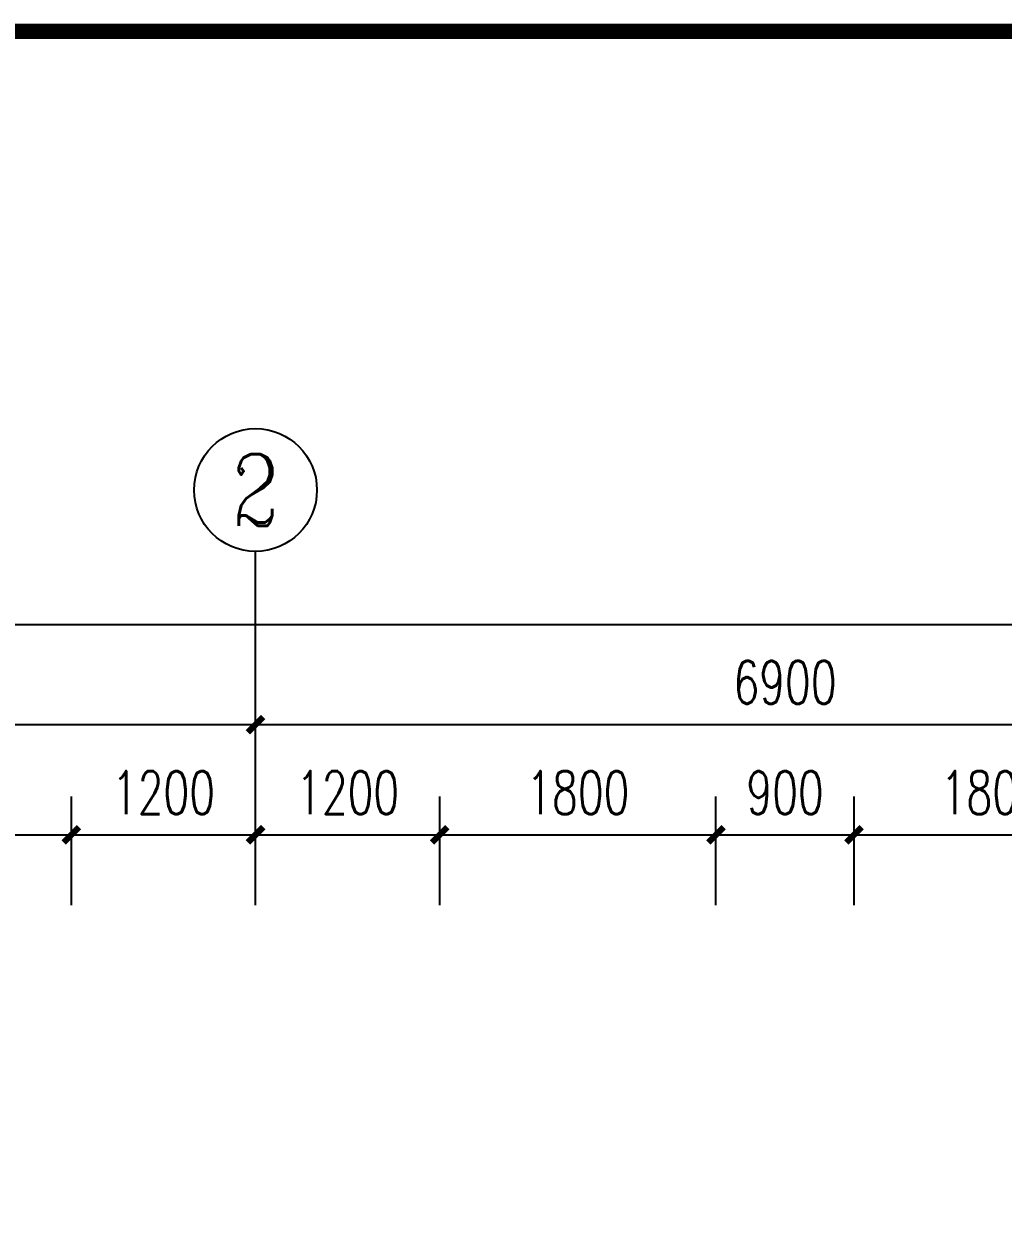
# Model space of a CAD drawing. Extents: x 1252172 to 1336272, y -987752 to -826269.
# Drawn here: x 1284817 to 1291199, y -870911 to -863174 of the extents above; entities that cross this region are included whole.
import ezdxf
from ezdxf.enums import TextEntityAlignment as Align

# ---------------------------------------------------------------- set-up
doc = ezdxf.new("R2010")
doc.units = 0
doc.header["$LTSCALE"] = 1000
doc.header["$PDSIZE"] = 50
for name, color, linetype in [('1-建筑底图', 8, 'Continuous'), ('AXIS_TEXT', 7, 'Continuous'), ('BTTK', 7, 'Continuous'), ('PUB_TITLE', 7, 'Continuous'), ('电-标注', 1, 'Continuous')]:
    doc.layers.add(name, color=color, linetype=linetype)
doc.styles.add('_TCH_AXIS', font='COMPLEX', dxfattribs={"bigfont": 'GBCBIG'})
doc.styles.add('A_DIM_T3', font='SIMPLEX', dxfattribs={"width": 0.7, "bigfont": 'HZ'})
doc.styles.add('COMPLEX', font='COMPLEX')
doc.styles.add('HZ(TK)', font='geniso.shx', dxfattribs={"width": 0.9, "bigfont": 'hztxt.shx'})
doc.dimstyles.new('_TCH_ARCH&&100', dxfattribs={"dimtxt": 280, "dimasz": 100, "dimexe": 250, "dimexo": 300, "dimgap": 135, "dimtad": 1, "dimdec": 0, "dimzin": 0, "dimdsep": 46, "dimtxsty": 'A_DIM_T3', "dimblk": 'ARCHTICK', "dimcen": 0.09, "dimclrt": 7, "dimazin": 2, "dimtfac": 1, "dimtdec": 0, "dimtix": 1, "dimtmove": 2, "dimatfit": 3, "dimfxl": 150, "dimtolj": 1, "dimtzin": 0, "dimarcsym": 0})

# ---------------------------------------------------------------- blocks, each defined once
blk = doc.blocks.new('vhtemplate_2020年新竖式图框_A1')
at = {"layer": 'PUB_TITLE', "const_width": 1}
blk.add_lwpolyline([(25, 10), (831, 10), (831, 584), (25, 584)], close=True, dxfattribs=at)
at = {"layer": 'BTTK', "color": 4, "style": 'HZ(TK)', "width": 0.9}
for tag, p in [('合作单位', (796, 511.5)), ('建设单位', (796, 209.5)), ('工程名称', (796, 176.5)), ('子项名称', (806, 160)), ('图纸名称', (796, 141))]:
    blk.add_attdef(tag, text='', height=3.5, dxfattribs=at).set_placement(p, align=Align.MIDDLE_CENTER)
for tag, p in [('注册证书号', (808.5, 309.006)), ('注册印章号', (808.5, 301.006)), ('设计号', (806, 193)), ('图别', (789.75, 34)), ('图号', (822.25, 34)), ('版本号', (789.75, 26)), ('日期', (822.25, 26))]:
    blk.add_attdef(tag, text='', height=3.5, dxfattribs=at).set_placement(p, align=Align.MIDDLE)
blk = doc.blocks.new('_ArchTick')
at = {"color": 0, "linetype": 'ByBlock', "const_width": 0.4}
blk.add_lwpolyline([(-0.5, -0.5), (0.5, 0.5)], dxfattribs=at)
blk = doc.blocks.new('*D82')
at = {"layer": '1-建筑底图', "color": 0, "lineweight": -2, "transparency": 16777216}
for p, q in [((1086997.5, -873545.6), (1086997.5, -872922)), ((1093897.5, -873545.6), (1093897.5, -872922)), ((1086997.5, -873172), (1093897.5, -873172))]:
    blk.add_line(p, q, dxfattribs=at)
at = {"layer": 'Defpoints', "color": 0}
for p in [(1093897.5, -873172), (1086997.5, -873845.6), (1093897.5, -873845.6)]:
    blk.add_point(p, dxfattribs=at)
at = {"layer": '1-建筑底图', "color": 0, "lineweight": -2, "transparency": 16777216, "xscale": 100, "yscale": 100, "zscale": 100, "rotation": 180}
blk.add_blockref('_ArchTick', (1086997.5, -873172), dxfattribs=at)
at = {"layer": '1-建筑底图', "color": 0, "lineweight": -2, "transparency": 16777216, "xscale": 100, "yscale": 100, "zscale": 100}
blk.add_blockref('_ArchTick', (1093897.5, -873172), dxfattribs=at)
at = {"layer": '1-建筑底图', "color": 7, "transparency": 16777216, "insert": (1090447.5, -872897), "char_height": 280, "attachment_point": 5, "style": 'A_DIM_T3'}
blk.add_mtext('\\A1;6900', dxfattribs=at)
blk = doc.blocks.new('*D83')
at = {"layer": '1-建筑底图', "color": 0, "lineweight": -2, "transparency": 16777216}
for p, q in [((1093897.5, -873545.6), (1093897.5, -872922)), ((1100797.5, -873545.6), (1100797.5, -872922)), ((1093897.5, -873172), (1100797.5, -873172))]:
    blk.add_line(p, q, dxfattribs=at)
at = {"layer": 'Defpoints', "color": 0}
for p in [(1100797.5, -873172), (1093897.5, -873845.6), (1100797.5, -873845.6)]:
    blk.add_point(p, dxfattribs=at)
at = {"layer": '1-建筑底图', "color": 0, "lineweight": -2, "transparency": 16777216, "xscale": 100, "yscale": 100, "zscale": 100, "rotation": 180}
blk.add_blockref('_ArchTick', (1093897.5, -873172), dxfattribs=at)
at = {"layer": '1-建筑底图', "color": 0, "lineweight": -2, "transparency": 16777216, "xscale": 100, "yscale": 100, "zscale": 100}
blk.add_blockref('_ArchTick', (1100797.5, -873172), dxfattribs=at)
at = {"layer": '1-建筑底图', "color": 7, "transparency": 16777216, "insert": (1097347.5, -872897), "char_height": 280, "attachment_point": 5, "style": 'A_DIM_T3'}
blk.add_mtext('\\A1;6900', dxfattribs=at)
blk = doc.blocks.new('*D97')
at = {"layer": '1-建筑底图', "color": 0, "lineweight": -2, "transparency": 16777216}
for p, q in [((1084797.5, -873545.6), (1084797.5, -872269.1)), ((1121597.5, -873545.6), (1121597.5, -872269.1)), ((1084797.5, -872519.1), (1121597.5, -872519.1))]:
    blk.add_line(p, q, dxfattribs=at)
at = {"layer": 'Defpoints', "color": 0}
for p in [(1121597.5, -872519.1), (1084797.5, -873845.6), (1121597.5, -873845.6)]:
    blk.add_point(p, dxfattribs=at)
at = {"layer": '1-建筑底图', "color": 0, "lineweight": -2, "transparency": 16777216, "xscale": 100, "yscale": 100, "zscale": 100, "rotation": 180}
blk.add_blockref('_ArchTick', (1084797.5, -872519.1), dxfattribs=at)
at = {"layer": '1-建筑底图', "color": 0, "lineweight": -2, "transparency": 16777216, "xscale": 100, "yscale": 100, "zscale": 100}
blk.add_blockref('_ArchTick', (1121597.5, -872519.1), dxfattribs=at)
at = {"layer": '1-建筑底图', "color": 7, "transparency": 16777216, "insert": (1103197.5, -872244.1), "char_height": 280, "attachment_point": 5, "style": 'A_DIM_T3'}
blk.add_mtext('\\A1;36800', dxfattribs=at)
blk = doc.blocks.new('*D104')
at = {"layer": '1-建筑底图', "color": 0, "lineweight": -2, "transparency": 16777216}
for p, q in [((1090897.5, -874348.9), (1090897.5, -873639.9)), ((1092697.5, -874348.9), (1092697.5, -873639.9)), ((1090897.5, -873889.9), (1092697.5, -873889.9))]:
    blk.add_line(p, q, dxfattribs=at)
at = {"layer": 'Defpoints', "color": 0}
for p in [(1092697.5, -873889.9), (1090897.5, -874648.9), (1092697.5, -874648.9)]:
    blk.add_point(p, dxfattribs=at)
at = {"layer": '1-建筑底图', "color": 0, "lineweight": -2, "transparency": 16777216, "xscale": 100, "yscale": 100, "zscale": 100, "rotation": 180}
blk.add_blockref('_ArchTick', (1090897.5, -873889.9), dxfattribs=at)
at = {"layer": '1-建筑底图', "color": 0, "lineweight": -2, "transparency": 16777216, "xscale": 100, "yscale": 100, "zscale": 100}
blk.add_blockref('_ArchTick', (1092697.5, -873889.9), dxfattribs=at)
at = {"layer": '1-建筑底图', "color": 7, "transparency": 16777216, "insert": (1091797.5, -873614.9), "char_height": 280, "attachment_point": 5, "style": 'A_DIM_T3'}
blk.add_mtext('\\A1;1800', dxfattribs=at)
blk = doc.blocks.new('*D105')
at = {"layer": '1-建筑底图', "color": 0, "lineweight": -2, "transparency": 16777216}
for p, q in [((1092697.5, -874348.9), (1092697.5, -873639.9)), ((1093897.5, -874348.9), (1093897.5, -873639.9)), ((1092697.5, -873889.9), (1093897.5, -873889.9))]:
    blk.add_line(p, q, dxfattribs=at)
at = {"layer": 'Defpoints', "color": 0}
for p in [(1093897.5, -873889.9), (1092697.5, -874648.9), (1093897.5, -874648.9)]:
    blk.add_point(p, dxfattribs=at)
at = {"layer": '1-建筑底图', "color": 0, "lineweight": -2, "transparency": 16777216, "xscale": 100, "yscale": 100, "zscale": 100, "rotation": 180}
blk.add_blockref('_ArchTick', (1092697.5, -873889.9), dxfattribs=at)
at = {"layer": '1-建筑底图', "color": 0, "lineweight": -2, "transparency": 16777216, "xscale": 100, "yscale": 100, "zscale": 100}
blk.add_blockref('_ArchTick', (1093897.5, -873889.9), dxfattribs=at)
at = {"layer": '1-建筑底图', "color": 7, "transparency": 16777216, "insert": (1093297.5, -873614.9), "char_height": 280, "attachment_point": 5, "style": 'A_DIM_T3'}
blk.add_mtext('\\A1;1200', dxfattribs=at)
blk = doc.blocks.new('*D106')
at = {"layer": '1-建筑底图', "color": 0, "lineweight": -2, "transparency": 16777216}
for p, q in [((1093897.5, -874348.9), (1093897.5, -873639.9)), ((1095097.5, -874348.9), (1095097.5, -873639.9)), ((1093897.5, -873889.9), (1095097.5, -873889.9))]:
    blk.add_line(p, q, dxfattribs=at)
at = {"layer": 'Defpoints', "color": 0}
for p in [(1095097.5, -873889.9), (1093897.5, -874648.9), (1095097.5, -874648.9)]:
    blk.add_point(p, dxfattribs=at)
at = {"layer": '1-建筑底图', "color": 0, "lineweight": -2, "transparency": 16777216, "xscale": 100, "yscale": 100, "zscale": 100, "rotation": 180}
blk.add_blockref('_ArchTick', (1093897.5, -873889.9), dxfattribs=at)
at = {"layer": '1-建筑底图', "color": 0, "lineweight": -2, "transparency": 16777216, "xscale": 100, "yscale": 100, "zscale": 100}
blk.add_blockref('_ArchTick', (1095097.5, -873889.9), dxfattribs=at)
at = {"layer": '1-建筑底图', "color": 7, "transparency": 16777216, "insert": (1094497.5, -873614.9), "char_height": 280, "attachment_point": 5, "style": 'A_DIM_T3'}
blk.add_mtext('\\A1;1200', dxfattribs=at)
blk = doc.blocks.new('*D107')
at = {"layer": '1-建筑底图', "color": 0, "lineweight": -2, "transparency": 16777216}
for p, q in [((1095097.5, -874348.9), (1095097.5, -873639.9)), ((1096897.5, -874348.9), (1096897.5, -873639.9)), ((1095097.5, -873889.9), (1096897.5, -873889.9))]:
    blk.add_line(p, q, dxfattribs=at)
at = {"layer": 'Defpoints', "color": 0}
for p in [(1096897.5, -873889.9), (1095097.5, -874648.9), (1096897.5, -874648.9)]:
    blk.add_point(p, dxfattribs=at)
at = {"layer": '1-建筑底图', "color": 0, "lineweight": -2, "transparency": 16777216, "xscale": 100, "yscale": 100, "zscale": 100, "rotation": 180}
blk.add_blockref('_ArchTick', (1095097.5, -873889.9), dxfattribs=at)
at = {"layer": '1-建筑底图', "color": 0, "lineweight": -2, "transparency": 16777216, "xscale": 100, "yscale": 100, "zscale": 100}
blk.add_blockref('_ArchTick', (1096897.5, -873889.9), dxfattribs=at)
at = {"layer": '1-建筑底图', "color": 7, "transparency": 16777216, "insert": (1095997.5, -873614.9), "char_height": 280, "attachment_point": 5, "style": 'A_DIM_T3'}
blk.add_mtext('\\A1;1800', dxfattribs=at)
blk = doc.blocks.new('*D108')
at = {"layer": '1-建筑底图', "color": 0, "lineweight": -2, "transparency": 16777216}
for p, q in [((1096897.5, -874348.9), (1096897.5, -873639.9)), ((1097797.5, -874348.9), (1097797.5, -873639.9)), ((1096897.5, -873889.9), (1097797.5, -873889.9))]:
    blk.add_line(p, q, dxfattribs=at)
at = {"layer": 'Defpoints', "color": 0}
for p in [(1097797.5, -873889.9), (1096897.5, -874648.9), (1097797.5, -874648.9)]:
    blk.add_point(p, dxfattribs=at)
at = {"layer": '1-建筑底图', "color": 0, "lineweight": -2, "transparency": 16777216, "xscale": 100, "yscale": 100, "zscale": 100, "rotation": 180}
blk.add_blockref('_ArchTick', (1096897.5, -873889.9), dxfattribs=at)
at = {"layer": '1-建筑底图', "color": 0, "lineweight": -2, "transparency": 16777216, "xscale": 100, "yscale": 100, "zscale": 100}
blk.add_blockref('_ArchTick', (1097797.5, -873889.9), dxfattribs=at)
at = {"layer": '1-建筑底图', "color": 7, "transparency": 16777216, "insert": (1097347.5, -873614.9), "char_height": 280, "attachment_point": 5, "style": 'A_DIM_T3'}
blk.add_mtext('\\A1;900', dxfattribs=at)
blk = doc.blocks.new('*D109')
at = {"layer": '1-建筑底图', "color": 0, "lineweight": -2, "transparency": 16777216}
for p, q in [((1097797.5, -874348.9), (1097797.5, -873639.9)), ((1099597.5, -874348.9), (1099597.5, -873639.9)), ((1097797.5, -873889.9), (1099597.5, -873889.9))]:
    blk.add_line(p, q, dxfattribs=at)
at = {"layer": 'Defpoints', "color": 0}
for p in [(1099597.5, -873889.9), (1097797.5, -874648.9), (1099597.5, -874648.9)]:
    blk.add_point(p, dxfattribs=at)
at = {"layer": '1-建筑底图', "color": 0, "lineweight": -2, "transparency": 16777216, "xscale": 100, "yscale": 100, "zscale": 100, "rotation": 180}
blk.add_blockref('_ArchTick', (1097797.5, -873889.9), dxfattribs=at)
at = {"layer": '1-建筑底图', "color": 0, "lineweight": -2, "transparency": 16777216, "xscale": 100, "yscale": 100, "zscale": 100}
blk.add_blockref('_ArchTick', (1099597.5, -873889.9), dxfattribs=at)
at = {"layer": '1-建筑底图', "color": 7, "transparency": 16777216, "insert": (1098697.5, -873614.9), "char_height": 280, "attachment_point": 5, "style": 'A_DIM_T3'}
blk.add_mtext('\\A1;1800', dxfattribs=at)
blk = doc.blocks.new('_AXISO')
blk.add_circle((0, 0), 0.5)
at = {"layer": 'AXIS_TEXT', "style": 'COMPLEX', "width": 1.041667}
blk.add_attdef('A', text='', height=0.56, dxfattribs=at).set_placement((-0.25, -0.28), (0.25, -0.28), align=Align.FIT)
blk = doc.blocks.new('1-建筑底图')
at = {"layer": '1-建筑底图'}
blk.add_line((6500, 38368.7), (6500, 40170.7), dxfattribs=at)
ref = blk.add_blockref('_AXISO', (6500, 40570.7), dxfattribs=dict(at, xscale=800, yscale=800, zscale=800))
ref.add_attrib('A', '2', dxfattribs={"layer": 'AXIS_TEXT', "height": 465.9, "style": '_TCH_AXIS'}).set_placement((6344.7, 40337.7), (6655.3, 40337.7), align=Align.FIT)
for p1, p2, distance, picture, middle in [((-2600, 38368.7), (34200, 38368.7), 1326.5, '*D97', (15800, 39970.2)), ((-400, 38368.7), (6500, 38368.7), 673.6, '*D82', (3050, 39317.2)), ((6500, 38368.7), (13400, 38368.7), 673.6, '*D83', (9950, 39317.2)), ((3500, 37565.3), (5300, 37565.3), 759, '*D104', (4400, 38599.3)), ((5300, 37565.3), (6500, 37565.3), 759, '*D105', (5900, 38599.3)), ((6500, 37565.3), (7700, 37565.3), 759, '*D106', (7100, 38599.3)), ((7700, 37565.3), (9500, 37565.3), 759, '*D107', (8600, 38599.3)), ((9500, 37565.3), (10400, 37565.3), 759, '*D108', (9950, 38599.3)), ((10400, 37565.3), (12200, 37565.3), 759, '*D109', (11300, 38599.3))]:
    dim = blk.add_aligned_dim(p1=p1, p2=p2, distance=distance, dimstyle='_TCH_ARCH&&100', dxfattribs=at)
    dim.commit()
    dim.dimension.update_dxf_attribs({"geometry": picture, "text_midpoint": middle, "insert": (-1087397.5, 912214.2)})

msp = doc.modelspace()

# ---------------------------------------------------------------- block references
at = {"layer": '1-建筑底图'}
msp.add_blockref('1-建筑底图', (1279827.2, -906782.4), dxfattribs=at)
at = {"layer": '电-标注', "xscale": 100, "yscale": 100, "zscale": 100}
msp.add_blockref('vhtemplate_2020年新竖式图框_A1', (1252171.6, -921623.7), dxfattribs=at)

doc.saveas('drawing.dxf')
